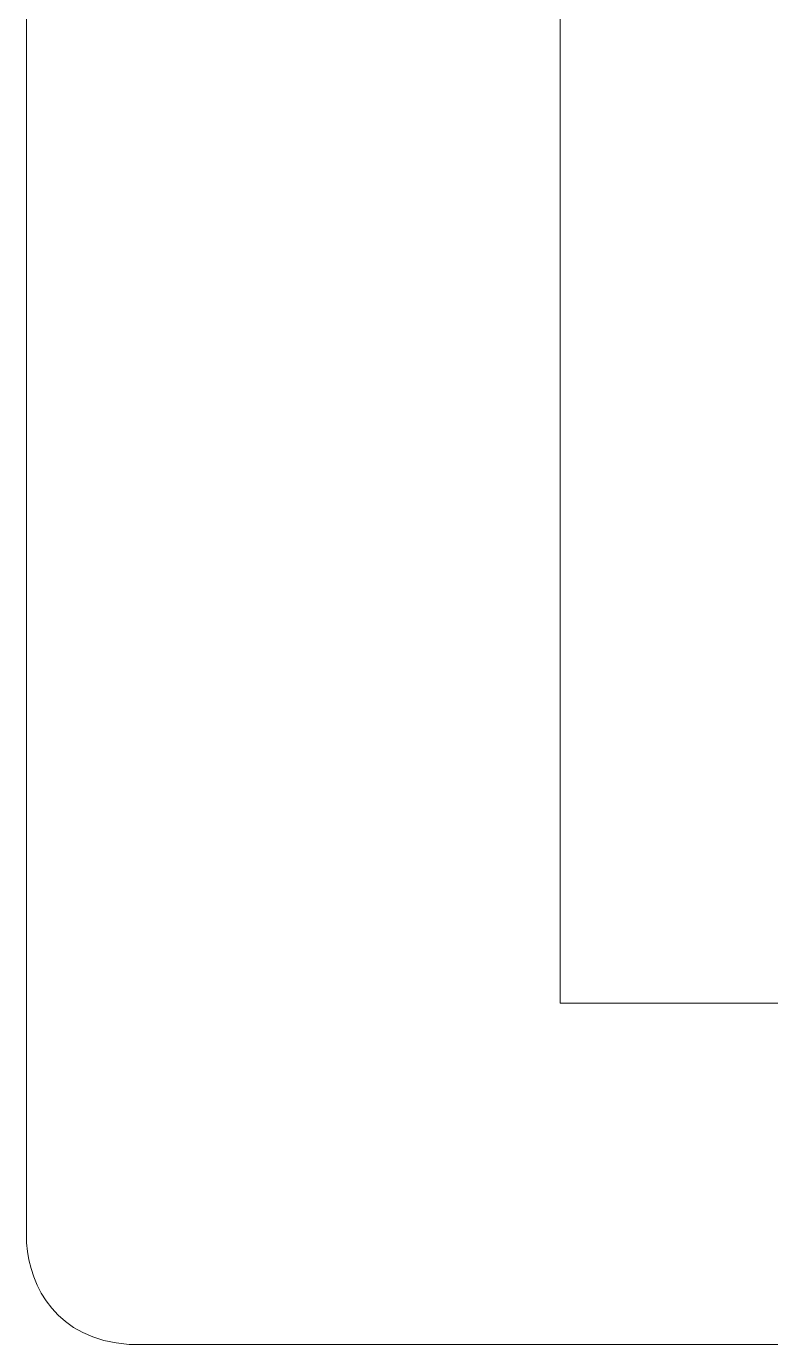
# Model space of a CAD drawing. Header units: millimetres. Extents: x -194 to 183, y -158 to 141.
# Drawn here: x -194.02 to -180.49, y 42.46 to 66.43 of the extents above; entities that cross this region are included whole.
import ezdxf

# ---------------------------------------------------------------- set-up
doc = ezdxf.new("R2010")
doc.units = ezdxf.units.MM
doc.header["$MEASUREMENT"] = 0
doc.layers.add('Camada 1', color=7, linetype='Continuous')

msp = doc.modelspace()

# ---------------------------------------------------------------- linework, layer by layer
at = {"layer": 'Camada 1', "color": 250, "lineweight": 9}
msp.add_open_spline([(-8.8223, 45.1619), (-8.8223, 45.1619), (-8.8223, 42.4602), (-8.8223, 42.4602), (-8.8223, 42.4602), (-8.8223, 42.4602), (-11.8168, 42.4602), (-11.8168, 42.4602), (-11.8168, 42.4602), (-11.8168, 42.4602), (-11.8168, 45.1619), (-11.8168, 45.1619), (-11.8168, 45.1619), (-11.8168, 45.1619), (-13.4928, 45.1619), (-13.4928, 45.1619), (-13.4928, 45.1619), (-13.4928, 45.1619), (-13.4928, 42.4602), (-13.4928, 42.4602), (-13.4928, 42.4602), (-13.4928, 42.4602), (-192.1528, 42.4602), (-192.1528, 42.4602), (-192.1528, 42.4602), (-193.4863, 42.5704), (-193.9529, 43.4936), (-194.022, 44.3108), (-194.022, 44.3108), (-194.022, 59.801), (-194.0238, 107.2439), (-194.0238, 136.0087), (-194.0238, 136.0087), (-193.99, 136.22), (-193.9243, 137.7478), (-192.1528, 137.8636), (-192.1528, 137.8636), (-192.1528, 137.8636), (-13.4928, 137.8636), (-13.4928, 137.8636), (-13.4928, 137.8636), (-13.4928, 137.8636), (-13.4762, 135.1619), (-13.4762, 135.1619), (-13.4762, 135.1619), (-13.4762, 135.1619), (-11.8168, 135.1619), (-11.8168, 135.1619), (-11.8168, 135.1619), (-11.8168, 135.1619), (-11.8168, 137.8636), (-11.8168, 137.8636), (-11.8168, 137.8636), (-11.8168, 137.8636), (-8.8223, 137.8636), (-8.8223, 137.8636), (-8.8223, 137.8636), (-8.8223, 137.8636), (-8.8223, 135.1619), (-8.8223, 135.1619), (-8.8223, 135.1619), (-8.8223, 135.1619), (-7.824, 135.1619), (-7.824, 135.1619), (-7.824, 135.1619), (-7.824, 135.1619), (-7.824, 45.1619), (-7.824, 45.1619), (-7.824, 45.1619), (-7.824, 45.1619), (-8.8223, 45.1619), (-8.8223, 45.1619)], degree=3, knots=[0, 0, 0, 0, 0.0526316, 0.0526316, 0.0526316, 0.0526316, 0.1052632, 0.1052632, 0.1052632, 0.1052632, 0.1578947, 0.1578947, 0.1578947, 0.1578947, 0.2105263, 0.2105263, 0.2105263, 0.2105263, 0.2631579, 0.2631579, 0.2631579, 0.2631579, 0.3157895, 0.3157895, 0.3157895, 0.3157895, 0.3684211, 0.3684211, 0.3684211, 0.3684211, 0.4210526, 0.4210526, 0.4210526, 0.4210526, 0.4736842, 0.4736842, 0.4736842, 0.4736842, 0.5263158, 0.5263158, 0.5263158, 0.5263158, 0.5789474, 0.5789474, 0.5789474, 0.5789474, 0.6315789, 0.6315789, 0.6315789, 0.6315789, 0.6842105, 0.6842105, 0.6842105, 0.6842105, 0.7368421, 0.7368421, 0.7368421, 0.7368421, 0.7894737, 0.7894737, 0.7894737, 0.7894737, 0.8421053, 0.8421053, 0.8421053, 0.8421053, 0.8947368, 0.8947368, 0.8947368, 0.8947368, 1, 1, 1, 1], dxfattribs=at)
at = {"layer": 'Camada 1', "color": 240, "lineweight": 9}
msp.add_open_spline([(-184.3165, 48.6692), (-184.3165, 48.6692), (-184.3165, 131.6546), (-184.3165, 131.6546), (-184.3165, 131.6546), (-184.3165, 131.6546), (-11.3313, 131.6546), (-11.3313, 131.6546), (-11.3313, 131.6546), (-11.3313, 131.6546), (-11.3313, 48.6692), (-11.3313, 48.6692), (-11.3313, 48.6692), (-11.3313, 48.6692), (-184.3165, 48.6692), (-184.3165, 48.6692)], degree=3, knots=[0, 0, 0, 0, 0.2, 0.2, 0.2, 0.2, 0.4, 0.4, 0.4, 0.4, 0.6, 0.6, 0.6, 0.6, 1, 1, 1, 1], dxfattribs=at)

doc.saveas('drawing.dxf')
